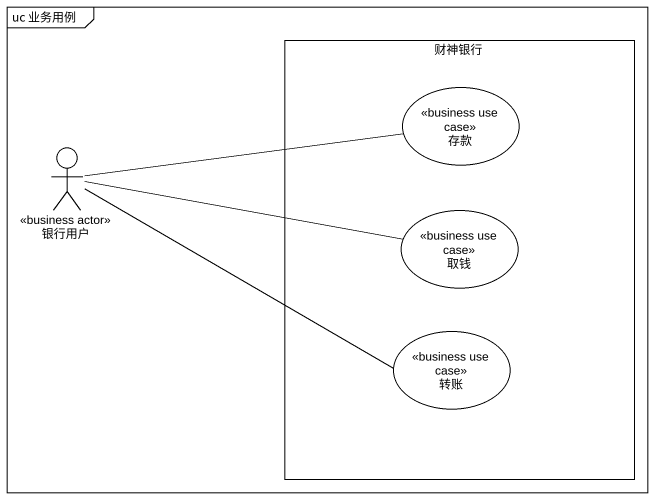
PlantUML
@startuml
mainframe uc 业务用例
rectangle 财神银行 {
  usecase 存款 <<business use case>>
  usecase 取钱 <<business use case>>
  usecase 转账 <<business use case>>
}
actor 银行用户 <<business actor>>
银行用户 -right- 存款
银行用户 -right- 取钱
银行用户 -right- 转账
@enduml
